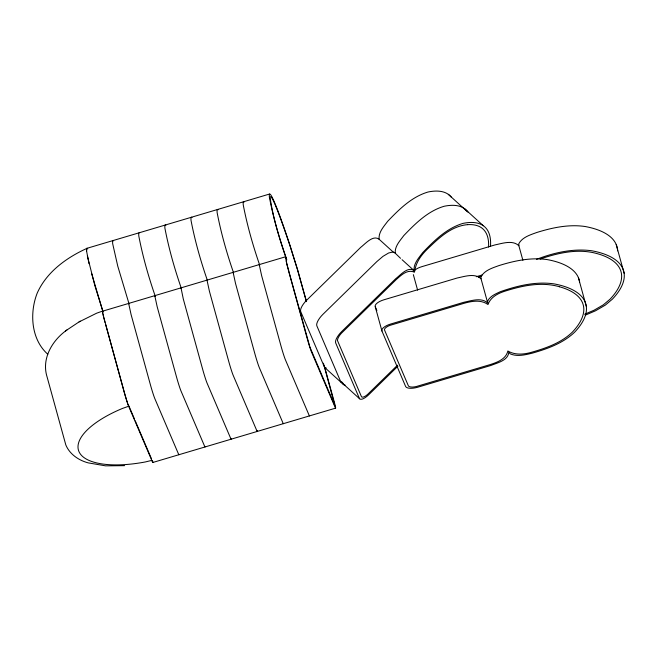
<?xml version="1.0" encoding="UTF-8"?>
<svg xmlns="http://www.w3.org/2000/svg" width="657" height="657" viewBox="0 0 657 657"><rect width="100%" height="100%" fill="white"/><g stroke="black" fill="none" stroke-linecap="round" stroke-linejoin="round"><path stroke-width="0.99" d="M87.348 255.869L94.945 285.976L102.968 311.574L102.615 311.081L102.73 313.126M306.532 301.604L297.539 269.469L290.074 245.611A116.051 5.601 73.4 0 0 269.37 197.157C273.378 217.812 279.094 238.204 286.091 258.053L285.352 256.838L287.766 267.966L307.148 338.363A10.914 0.526 73.4 0 0 311.492 351.971L335.16 407.381A10.914 0.526 73.4 0 0 334.158 401.575L324.394 366.138M414.698 271.316C415.782 262.66 420.973 255.401 427.042 249.446C438.4 238.516 451.063 226.033 467.62 224.653M87.751 248.88L86.757 248.675L86.634 251.393L89.024 263.646M66.924 329.986C52.223 340.326 41.276 358.722 47.107 377.011L65.815 444.937C69.675 454.25 78.709 460.352 88.202 462.873L105.572 465.846L124.625 465.657M397.493 365.21L367.55 394.455A8.18 2.932 -47.7 0 1 361.506 396.803L337.501 340.63A8.18 2.932 -47.7 0 1 341.402 333.247L396.056 279.742C400.975 275.406 407.266 268.902 414.468 272.22M397.912 366.187L368.733 394.726A10.914 3.909 -47.7 0 1 359.363 398.364L335.686 342.954A10.914 3.909 -47.7 0 1 341.73 331.506L395.703 278.716C400.392 275.119 408.005 265.986 414.124 270.659C413.269 263.695 418.805 257.897 422.648 252.69C434.129 240.725 446.637 228.242 462.939 223.405A116.051 41.588 -47.7 0 1 490.483 246.35M79.086 321.897L96.628 313.2L102.615 311.081M65.421 330.988L80.187 321.158M86.954 248.371C66.439 257.684 46.581 272.006 37.203 293.137C29.442 312.904 31.002 339.341 47.797 354.254M536.555 259.334C553.958 252.649 572.945 248.272 591.637 250.744A116.051 44.783 -15.4 0 1 612.34 299.198L605.327 305.103L595.472 310.818L585.371 315.122M584.599 314.26L594.027 310.235L603.34 304.832L610.016 299.214A113.275 43.715 -15.4 0 0 597.344 253.684C578.374 248.231 558.319 252.838 540.128 259.039M86.831 248.354L269.641 194.004M285.352 256.838L102.549 311.196L102.944 311.656M476.309 276.72L482.156 274.979M478.649 277.123L481.573 276.252M152.794 462.487L335.596 408.137M559.542 286.772C541.91 281.656 523.259 285.45 506.153 290.796C498.72 293.038 490.787 296.627 487.995 304.528C480.949 299.444 471.915 301.103 464.179 303.271L390.127 325.322A8.18 3.154 -15.4 0 0 384.46 329.847L408.457 386.02A8.18 3.154 -15.4 0 0 416.275 386.53L490.352 364.536C497.39 362.237 505.964 359.157 507.853 351.002C515.4 355.404 524.327 354.46 532.326 352.053C546.599 347.939 561.234 342.732 572.19 332.311A113.275 43.715 -15.4 0 0 559.526 286.781M181.036 287.955L183.303 299.025L202.693 369.423A10.914 0.526 73.4 0 0 207.029 383.031L230.706 438.441A10.914 0.526 73.4 0 0 231.1 438.359M464.442 208.589L483.289 225.712M448.312 194.341L467.152 211.464A116.051 41.588 -47.7 0 1 468.515 212.54M341.739 382.152A10.914 3.909 -47.7 0 1 340.515 381.232L316.838 325.823A10.914 3.909 -47.7 0 1 322.883 314.383L376.855 261.585L382.982 256.353L388.64 252.978L392.952 251.984L394.75 252.74L400.548 258.324M402.059 259.696L414.124 270.659M326.25 367.928A10.914 3.909 -47.7 0 1 324.386 366.984L300.709 311.574A10.914 3.909 -47.7 0 1 306.753 300.134L360.718 247.344C365.415 243.747 373.028 234.606 379.138 239.279L393.461 252.296M340.794 381.676L359.642 398.807M324.665 367.435L343.512 384.559M522.882 260.287L518.866 245.734C512.706 239.739 502.391 243.41 494.976 244.921L421.851 266.66A10.914 4.213 -15.4 0 0 413.639 271.3M487.461 302.113L481.047 278.831C474.888 272.827 464.573 276.507 457.157 278.018L384.033 299.756A10.914 4.213 -15.4 0 0 375.254 306.762L381.939 331.021L405.607 386.431A10.914 4.213 -15.4 0 0 417.721 387.228L490.845 365.489C497.177 362.878 508.321 360.479 508.74 352.251L510.226 353.86C517.355 356.915 525.428 354.837 532.63 353.064C547.634 348.744 563 343.241 574.522 332.294A116.051 44.783 -15.4 0 0 553.818 283.84C535.66 281.303 517.388 285.738 500.314 291.7C495.608 293.901 490.081 296.11 487.666 301.054L487.732 303.091C481.565 297.087 471.258 300.766 463.842 302.277L390.718 324.016A10.914 4.213 -15.4 0 0 381.939 331.021M259.63 265.067L259.236 264.607L261.65 275.726L281.032 346.132A10.914 0.526 73.4 0 0 285.376 359.732L309.045 415.142A10.914 0.526 73.4 0 0 309.513 415.511M233.514 272.827L233.12 272.368L235.535 283.495L254.916 353.893A10.914 0.526 73.4 0 0 259.26 367.501L282.929 422.911A10.914 0.526 73.4 0 0 283.405 423.56M207.398 280.596L207.004 280.137L209.419 291.256L228.8 361.662A10.914 0.526 73.4 0 0 233.145 375.262L256.813 430.672A10.914 0.526 73.4 0 0 257.216 430.59M155.175 296.126L154.773 295.666L157.187 306.786L176.577 377.184A10.914 0.526 73.4 0 0 180.913 390.792L204.59 446.202A10.914 0.526 73.4 0 0 205.05 446.571M375.254 306.762L376.863 310.523M342.42 382.234L343.225 384.115A10.914 3.909 -47.7 0 0 345.089 385.051M128.829 405.804L134.439 418.936M135.243 420.817L151.274 458.34M259.655 264.993C252.879 245.381 247.172 225.302 243.254 204.918A116.051 5.601 73.4 0 1 244.199 201.986M233.547 272.754C226.764 253.142 221.056 233.063 217.147 212.687A116.051 5.601 73.4 0 1 218.083 209.747M207.431 280.523C200.648 260.911 194.94 240.832 191.031 220.448A116.051 5.601 73.4 0 1 191.967 217.516M181.316 288.283C174.532 268.672 168.824 248.592 164.915 228.217A116.051 5.601 73.4 0 1 165.851 225.277M155.2 296.052C148.416 276.441 142.709 256.353 138.799 235.978A116.051 5.601 73.4 0 1 139.062 232.824M102.393 309.817L91.709 273.797M616.2 244.503L624.125 273.238M578.382 277.591L586.299 306.334M413.343 274.642L417.622 290.164M323.433 363.198L334.815 405.517L309.923 347.101L288.875 271.481C288.76 268.647 284.941 261.043 286.748 259.687C279.956 239.394 273.082 218.781 270.117 197.576A113.275 5.47 73.4 0 1 290.345 246.925L297.424 269.551L306.343 301.596M105.695 324.673L124.411 392.607A10.914 0.526 73.4 0 0 126.382 399.316M104.964 322.316L103.067 314.309M103.88 317.783L124.345 392.714A10.914 0.526 73.4 0 0 128.682 406.322L152.358 461.731A10.914 0.526 73.4 0 0 152.818 462.101M103.363 316.025L102.566 311.377M395.276 253.528C394.422 246.564 399.957 240.774 403.809 235.567C415.29 223.602 427.789 211.119 444.091 206.282A116.051 41.588 -47.7 0 1 467.587 211.554M379.138 239.279C378.292 232.315 383.819 226.525 387.671 221.319C399.152 209.353 411.652 196.87 427.962 192.033A116.051 41.588 -47.7 0 1 451.449 197.305M518.866 245.734L518.808 243.706C522.356 237.193 530.232 234.877 536.761 232.496C552.266 227.667 568.683 224.136 584.96 226.484A116.051 44.783 -15.4 0 1 617.596 250.867M481.047 278.831L480.981 276.794C484.538 270.29 492.405 267.974 498.942 265.592C514.447 260.763 530.864 257.232 547.133 259.581A116.051 44.783 -15.4 0 1 579.622 282.075M152.358 461.017A10.914 0.526 73.4 0 1 151.882 460.36L145.345 461.953A77.469 29.893 -15.4 0 1 78.939 451.54A77.469 29.893 -15.4 0 1 122.473 408.432L128.747 406.215A10.914 0.526 73.4 0 1 127.91 403.981M127.557 402.963A10.914 0.526 73.4 0 1 126.785 400.606M152.638 461.033A10.914 0.526 73.4 0 1 152.752 461.649M178.934 454.34A10.914 0.526 73.4 0 1 178.474 453.971L154.797 398.561A10.914 0.526 73.4 0 1 150.461 384.953L131.08 314.547L128.665 303.427L129.059 303.887L117.759 266.142L112.684 243.747A116.051 5.601 73.4 0 1 113.62 240.807M86.568 251.508A116.051 5.601 73.4 0 1 87.504 248.576M467.612 224.669A113.275 40.594 -47.7 0 1 488.562 247.032"/></g></svg>
